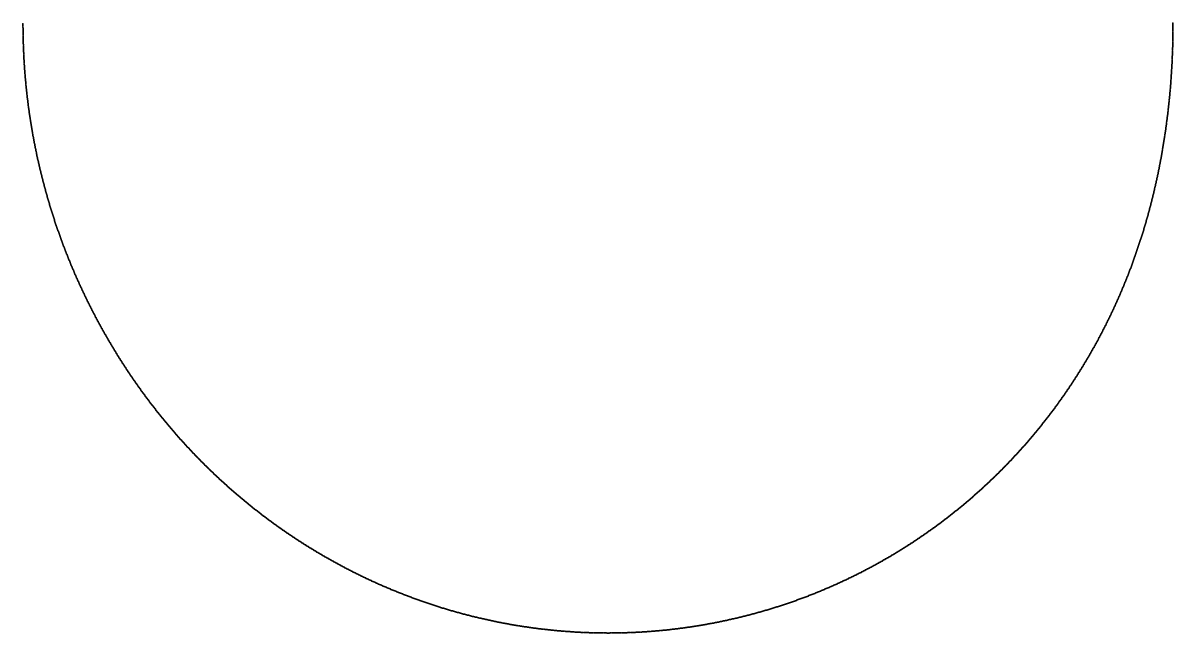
# Model space of a CAD drawing. Header units: metres. Extents: x -295 to 246, y -287 to 288.
# Drawn here: x -295 to 246, y -287 to 0 of the extents above; entities that cross this region are included whole.
import ezdxf

# ---------------------------------------------------------------- set-up
doc = ezdxf.new("R2010")
doc.units = ezdxf.units.M

msp = doc.modelspace()

# ---------------------------------------------------------------- linework, layer by layer
for p in [(-295.26, 0.02), (246.01, 0.44), (246.01, 0), (246.01, 0), (-295.26, -0.47), (-295.26, -0.96), (-295.26, -1.44), (-295.25, -1.93), (-295.25, -2.42), (-295.24, -2.91), (-295.24, -3.4), (-295.23, -3.89), (-295.23, -4.37), (-295.22, -4.86), (-295.21, -5.35), (245.98, -4.93), (245.99, -3.95), (245.99, -4.44), (246, -2.98), (246, -3.46), (246.01, -0.05), (246.01, -0.54), (246.01, -1.02), (246.01, -1.51), (246.01, -1.51), (246.01, -2), (246.01, -2.49), (-295.2, -5.84), (-295.19, -6.33), (-295.18, -6.81), (-295.17, -7.3), (-295.16, -7.79), (-295.14, -8.28), (-295.13, -8.77), (-295.11, -9.26), (-295.1, -9.74), (-295.08, -10.23), (-295.06, -10.72), (245.86, -10.79), (245.87, -10.3), (245.89, -9.81), (245.9, -9.32), (245.91, -8.83), (245.92, -8.35), (245.93, -7.86), (245.94, -7.37), (245.95, -6.88), (245.96, -6.39), (245.97, -5.91), (245.98, -5.42), (-295.05, -11.21), (-295.03, -11.69), (-295.01, -12.18), (-294.99, -12.67), (-294.97, -13.16), (-294.94, -13.65), (-294.92, -14.13), (-294.9, -14.62), (-294.87, -15.11), (-294.85, -15.6), (-294.82, -16.08), (245.66, -16.15), (245.68, -15.67), (245.7, -15.18), (245.72, -14.69), (245.74, -14.2), (245.76, -13.71), (245.78, -13.23), (245.8, -12.74), (245.81, -12.25), (245.83, -11.76), (245.84, -11.27), (-294.79, -16.57), (-294.77, -17.06), (-294.74, -17.55), (-294.71, -18.03), (-294.68, -18.52), (-294.65, -19.01), (-294.61, -19.5), (-294.58, -19.98), (-294.55, -20.47), (-294.51, -20.96), (-294.48, -21.44), (245.38, -21.52), (245.41, -21.03), (245.44, -20.54), (245.47, -20.05), (245.49, -19.57), (245.52, -19.08), (245.55, -18.59), (245.57, -18.1), (245.59, -17.62), (245.62, -17.13), (245.64, -16.64), (-294.44, -21.93), (-294.41, -22.42), (-294.37, -22.9), (-294.33, -23.39), (-294.29, -23.88), (-294.25, -24.36), (-294.21, -24.85), (-294.17, -25.34), (-294.13, -25.82), (-294.08, -26.31), (-294.04, -26.8), (245.03, -26.88), (245.06, -26.39), (245.1, -25.9), (245.13, -25.41), (245.17, -24.93), (245.2, -24.44), (245.23, -23.95), (245.26, -23.47), (245.29, -22.98), (245.33, -22.49), (245.36, -22), (-294, -27.28), (-293.95, -27.77), (-293.9, -28.25), (-293.86, -28.74), (-293.81, -29.23), (-293.76, -29.71), (-293.71, -30.2), (-293.66, -30.68), (-293.61, -31.17), (-293.56, -31.65), (-293.5, -32.14), (244.59, -32.23), (244.63, -31.74), (244.67, -31.26), (244.72, -30.77), (244.76, -30.28), (244.8, -29.8), (244.84, -29.31), (244.88, -28.82), (244.92, -28.34), (244.95, -27.85), (244.99, -27.36), (-293.45, -32.63), (-293.4, -33.11), (-293.34, -33.6), (-293.29, -34.08), (-293.23, -34.57), (-293.17, -35.05), (-293.11, -35.54), (-293.05, -36.02), (-292.99, -36.5), (-292.93, -36.99), (-292.87, -37.47), (244.07, -37.57), (244.12, -37.09), (244.17, -36.6), (244.22, -36.12), (244.27, -35.63), (244.31, -35.15), (244.36, -34.66), (244.41, -34.17), (244.45, -33.69), (244.5, -33.2), (244.54, -32.71), (-292.81, -37.96), (-292.75, -38.44), (-292.68, -38.93), (-292.62, -39.41), (-292.55, -39.89), (-292.48, -40.38), (-292.42, -40.86), (-292.35, -41.34), (-292.28, -41.83), (-292.21, -42.31), (-292.14, -42.79), (-292.07, -43.28), (243.46, -42.91), (243.52, -42.43), (243.58, -41.94), (243.64, -41.46), (243.69, -40.97), (243.75, -40.49), (243.8, -40), (243.86, -39.52), (243.91, -39.03), (243.96, -38.54), (244.02, -38.06), (-292, -43.76), (-291.93, -44.24), (-291.85, -44.73), (-291.78, -45.21), (-291.7, -45.69), (-291.63, -46.17), (-291.55, -46.65), (-291.47, -47.14), (-291.39, -47.62), (-291.31, -48.1), (-291.23, -48.58), (242.77, -48.24), (242.84, -47.75), (242.9, -47.27), (242.97, -46.78), (243.03, -46.3), (243.1, -45.82), (243.16, -45.33), (243.22, -44.85), (243.28, -44.36), (243.34, -43.88), (243.4, -43.39), (-291.15, -49.06), (-291.07, -49.55), (-290.99, -50.03), (-290.91, -50.51), (-290.82, -50.99), (-290.74, -51.47), (-290.65, -51.95), (-290.57, -52.43), (-290.48, -52.91), (-290.39, -53.39), (-290.3, -53.87), (241.92, -54.03), (242, -53.55), (242.07, -53.07), (242.15, -52.59), (242.22, -52.1), (242.29, -51.62), (242.36, -51.14), (242.43, -50.65), (242.5, -50.17), (242.57, -49.69), (242.64, -49.2), (242.71, -48.72), (-290.21, -54.35), (-290.12, -54.83), (-290.03, -55.31), (-289.94, -55.79), (-289.85, -56.27), (-289.75, -56.75), (-289.66, -57.23), (-289.56, -57.71), (-289.47, -58.19), (-289.37, -58.66), (-289.27, -59.14), (241.06, -59.33), (241.14, -58.85), (241.22, -58.37), (241.3, -57.89), (241.38, -57.41), (241.46, -56.93), (241.54, -56.44), (241.62, -55.96), (241.7, -55.48), (241.77, -55), (241.85, -54.52), (-289.18, -59.62), (-289.08, -60.1), (-288.98, -60.58), (-288.88, -61.05), (-288.78, -61.53), (-288.67, -62.01), (-288.57, -62.49), (-288.47, -62.96), (-288.36, -63.44), (-288.26, -63.92), (-288.15, -64.39), (-288.04, -64.87), (240.1, -64.62), (240.19, -64.14), (240.28, -63.66), (240.37, -63.18), (240.46, -62.7), (240.55, -62.22), (240.63, -61.74), (240.72, -61.26), (240.8, -60.78), (240.89, -60.3), (240.97, -59.81), (-287.94, -65.35), (-287.83, -65.82), (-287.72, -66.3), (-287.61, -66.77), (-287.5, -67.25), (-287.39, -67.73), (-287.27, -68.2), (-287.16, -68.68), (-287.05, -69.15), (-286.93, -69.62), (-286.82, -70.1), (238.96, -70.36), (239.06, -69.89), (239.16, -69.41), (239.25, -68.93), (239.35, -68.45), (239.45, -67.97), (239.54, -67.49), (239.64, -67.02), (239.73, -66.54), (239.82, -66.06), (239.92, -65.58), (240.01, -65.1), (-286.7, -70.57), (-286.58, -71.05), (-286.47, -71.52), (-286.35, -71.99), (-286.23, -72.47), (-286.11, -72.94), (-285.99, -73.41), (-285.86, -73.89), (-285.74, -74.36), (-285.62, -74.83), (-285.49, -75.3), (-285.37, -75.78), (237.82, -75.61), (237.93, -75.14), (238.03, -74.66), (238.14, -74.18), (238.24, -73.71), (238.35, -73.23), (238.45, -72.75), (238.55, -72.28), (238.66, -71.8), (238.76, -71.32), (238.86, -70.84), (-285.24, -76.25), (-285.12, -76.72), (-284.99, -77.19), (-284.86, -77.66), (-284.73, -78.13), (-284.6, -78.6), (-284.47, -79.07), (-284.34, -79.54), (-284.21, -80.01), (-284.08, -80.48), (-283.94, -80.95), (236.59, -80.84), (236.7, -80.37), (236.82, -79.89), (236.93, -79.42), (237.05, -78.94), (237.16, -78.47), (237.27, -77.99), (237.38, -77.52), (237.49, -77.04), (237.6, -76.57), (237.71, -76.09), (-283.81, -81.42), (-283.67, -81.89), (-283.54, -82.36), (-283.4, -82.83), (-283.27, -83.3), (-283.13, -83.77), (-282.99, -84.24), (-282.85, -84.7), (-282.71, -85.17), (-282.57, -85.64), (-282.42, -86.11), (-282.28, -86.57), (235.14, -86.52), (235.27, -86.05), (235.39, -85.57), (235.52, -85.1), (235.64, -84.63), (235.76, -84.16), (235.88, -83.68), (236, -83.21), (236.12, -82.74), (236.24, -82.26), (236.36, -81.79), (236.47, -81.32), (-282.14, -87.04), (-281.99, -87.51), (-281.85, -87.97), (-281.7, -88.44), (-281.56, -88.9), (-281.41, -89.37), (-281.26, -89.83), (-281.11, -90.3), (-280.96, -90.76), (-280.81, -91.23), (-280.66, -91.69), (233.72, -91.7), (233.86, -91.23), (233.99, -90.76), (234.12, -90.29), (234.25, -89.82), (234.38, -89.35), (234.51, -88.88), (234.64, -88.41), (234.77, -87.93), (234.89, -87.46), (235.02, -86.99), (-280.51, -92.16), (-280.36, -92.62), (-280.2, -93.08), (-280.05, -93.55), (-279.89, -94.01), (-279.74, -94.47), (-279.58, -94.93), (-279.42, -95.4), (-279.26, -95.86), (-279.11, -96.32), (-278.95, -96.78), (-278.79, -97.24), (232.07, -97.32), (232.21, -96.85), (232.35, -96.38), (232.49, -95.92), (232.63, -95.45), (232.77, -94.98), (232.91, -94.51), (233.05, -94.04), (233.18, -93.58), (233.32, -93.11), (233.46, -92.64), (233.59, -92.17), (-278.62, -97.7), (-278.46, -98.16), (-278.3, -98.63), (-278.14, -99.09), (-277.97, -99.54), (-277.81, -100), (-277.64, -100.46), (-277.48, -100.92), (-277.31, -101.38), (-277.14, -101.84), (-276.97, -102.3), (-276.8, -102.76), (230.45, -102.44), (230.6, -101.98), (230.75, -101.51), (230.9, -101.05), (231.05, -100.58), (231.2, -100.12), (231.35, -99.65), (231.49, -99.18), (231.64, -98.72), (231.78, -98.25), (231.92, -97.78), (-276.63, -103.21), (-276.46, -103.67), (-276.29, -104.13), (-276.12, -104.58), (-275.94, -105.04), (-275.77, -105.5), (-275.59, -105.95), (-275.42, -106.41), (-275.24, -106.86), (-275.06, -107.32), (-274.89, -107.77), (-274.71, -108.23), (228.58, -107.99), (228.74, -107.53), (228.9, -107.07), (229.06, -106.61), (229.22, -106.15), (229.37, -105.68), (229.53, -105.22), (229.69, -104.76), (229.84, -104.29), (230, -103.83), (230.15, -103.37), (230.3, -102.9), (-274.53, -108.68), (-274.35, -109.14), (-274.17, -109.59), (-273.99, -110.04), (-273.8, -110.5), (-273.62, -110.95), (-273.44, -111.4), (-273.25, -111.85), (-273.07, -112.3), (-272.88, -112.76), (-272.69, -113.21), (-272.51, -113.66), (226.6, -113.51), (226.77, -113.05), (226.94, -112.59), (227.11, -112.13), (227.27, -111.67), (227.44, -111.21), (227.6, -110.75), (227.77, -110.29), (227.93, -109.83), (228.1, -109.37), (228.26, -108.91), (228.42, -108.45), (-272.32, -114.11), (-272.13, -114.56), (-271.94, -115.01), (-271.75, -115.46), (-271.56, -115.91), (-271.37, -116.36), (-271.17, -116.8), (-270.98, -117.25), (-270.79, -117.7), (-270.59, -118.15), (-270.39, -118.6), (-270.2, -119.04), (224.5, -118.98), (224.68, -118.52), (224.86, -118.07), (225.04, -117.61), (225.21, -117.16), (225.39, -116.7), (225.56, -116.25), (225.74, -115.79), (225.91, -115.33), (226.09, -114.88), (226.26, -114.42), (226.43, -113.96), (-270, -119.49), (-269.8, -119.93), (-269.6, -120.38), (-269.4, -120.83), (-269.2, -121.27), (-269, -121.72), (-268.8, -122.16), (-268.6, -122.61), (-268.4, -123.05), (-268.19, -123.49), (-267.99, -123.94), (-267.78, -124.38), (222.29, -124.4), (222.48, -123.95), (222.67, -123.5), (222.85, -123.05), (223.04, -122.6), (223.23, -122.15), (223.41, -121.69), (223.59, -121.24), (223.78, -120.79), (223.96, -120.34), (224.14, -119.88), (224.32, -119.43), (-267.58, -124.82), (-267.37, -125.26), (-267.16, -125.71), (-266.95, -126.15), (-266.74, -126.59), (-266.53, -127.03), (-266.32, -127.47), (-266.11, -127.91), (-265.9, -128.35), (-265.69, -128.79), (-265.48, -129.23), (-265.26, -129.67), (219.97, -129.78), (220.17, -129.33), (220.36, -128.89), (220.56, -128.44), (220.76, -127.99), (220.95, -127.55), (221.14, -127.1), (221.34, -126.65), (221.53, -126.2), (221.72, -125.75), (221.91, -125.3), (222.1, -124.85), (-265.05, -130.11), (-264.83, -130.55), (-264.62, -130.98), (-264.4, -131.42), (-264.18, -131.86), (-263.96, -132.29), (-263.74, -132.73), (-263.52, -133.17), (-263.3, -133.6), (-263.08, -134.04), (-262.86, -134.47), (-262.64, -134.91), (217.53, -135.11), (217.74, -134.67), (217.95, -134.22), (218.15, -133.78), (218.36, -133.34), (218.56, -132.89), (218.76, -132.45), (218.97, -132.01), (219.17, -131.56), (219.37, -131.12), (219.57, -130.67), (219.77, -130.23), (-262.41, -135.34), (-262.19, -135.77), (-261.96, -136.21), (-261.74, -136.64), (-261.51, -137.07), (-261.29, -137.51), (-261.06, -137.94), (-260.83, -138.37), (-260.6, -138.8), (-260.37, -139.23), (-260.14, -139.66), (-259.91, -140.09), (-259.68, -140.52), (214.98, -140.38), (215.2, -139.95), (215.41, -139.51), (215.63, -139.07), (215.84, -138.63), (216.06, -138.19), (216.27, -137.75), (216.48, -137.31), (216.69, -136.87), (216.9, -136.43), (217.11, -135.99), (217.32, -135.55), (-259.44, -140.95), (-259.21, -141.38), (-258.98, -141.81), (-258.74, -142.24), (-258.51, -142.66), (-258.27, -143.09), (-258.03, -143.52), (-257.79, -143.94), (-257.56, -144.37), (-257.32, -144.8), (-257.08, -145.22), (-256.84, -145.65), (-256.6, -146.07), (212.09, -146.03), (212.32, -145.6), (212.55, -145.17), (212.77, -144.74), (213, -144.3), (213.22, -143.87), (213.44, -143.43), (213.66, -143), (213.89, -142.56), (214.11, -142.13), (214.33, -141.69), (214.55, -141.26), (214.76, -140.82), (-256.35, -146.49), (-256.11, -146.92), (-255.87, -147.34), (-255.62, -147.76), (-255.38, -148.19), (-255.13, -148.61), (-254.89, -149.03), (-254.64, -149.45), (-254.39, -149.87), (-254.15, -150.29), (-253.9, -150.71), (-253.65, -151.13), (-253.4, -151.55), (209.31, -151.19), (209.55, -150.76), (209.78, -150.34), (210.02, -149.91), (210.25, -149.48), (210.48, -149.05), (210.72, -148.62), (210.95, -148.19), (211.18, -147.76), (211.41, -147.33), (211.64, -146.9), (211.87, -146.47), (-253.15, -151.97), (-252.89, -152.39), (-252.64, -152.81), (-252.39, -153.22), (-252.13, -153.64), (-251.88, -154.06), (-251.63, -154.47), (-251.37, -154.89), (-251.11, -155.31), (-250.86, -155.72), (-250.6, -156.14), (-250.34, -156.55), (-250.08, -156.96), (206.17, -156.71), (206.42, -156.28), (206.66, -155.86), (206.91, -155.44), (207.15, -155.02), (207.39, -154.59), (207.64, -154.17), (207.88, -153.75), (208.12, -153.32), (208.36, -152.9), (208.6, -152.47), (208.84, -152.04), (209.07, -151.62), (-249.82, -157.38), (-249.56, -157.79), (-249.3, -158.2), (-249.04, -158.61), (-248.77, -159.03), (-248.51, -159.44), (-248.25, -159.85), (-247.98, -160.26), (-247.72, -160.67), (-247.45, -161.08), (-247.18, -161.49), (-246.92, -161.89), (-246.65, -162.3), (202.9, -162.15), (203.16, -161.73), (203.41, -161.31), (203.67, -160.9), (203.92, -160.48), (204.17, -160.06), (204.43, -159.65), (204.68, -159.23), (204.93, -158.81), (205.18, -158.39), (205.43, -157.97), (205.68, -157.55), (205.92, -157.13), (-246.38, -162.71), (-246.11, -163.12), (-245.84, -163.52), (-245.57, -163.93), (-245.3, -164.34), (-245.02, -164.74), (-244.75, -165.15), (-244.48, -165.55), (-244.2, -165.95), (-243.93, -166.36), (-243.65, -166.76), (-243.38, -167.16), (-243.1, -167.56), (199.51, -167.51), (199.77, -167.1), (200.04, -166.69), (200.3, -166.28), (200.56, -165.87), (200.83, -165.46), (201.09, -165.04), (201.35, -164.63), (201.61, -164.22), (201.87, -163.81), (202.13, -163.39), (202.39, -162.98), (202.65, -162.56), (-242.82, -167.97), (-242.54, -168.37), (-242.26, -168.77), (-241.98, -169.17), (-241.7, -169.57), (-241.42, -169.97), (-241.14, -170.36), (-240.86, -170.76), (-240.57, -171.16), (-240.29, -171.56), (-240, -171.95), (-239.72, -172.35), (-239.43, -172.74), (-239.15, -173.14), (195.71, -173.19), (195.98, -172.79), (196.26, -172.39), (196.53, -171.98), (196.81, -171.58), (197.08, -171.17), (197.35, -170.77), (197.63, -170.36), (197.9, -169.96), (198.17, -169.55), (198.44, -169.14), (198.7, -168.73), (198.97, -168.33), (199.24, -167.92), (-238.86, -173.53), (-238.57, -173.93), (-238.28, -174.32), (-237.99, -174.72), (-237.7, -175.11), (-237.41, -175.5), (-237.12, -175.89), (-236.83, -176.28), (-236.53, -176.67), (-236.24, -177.06), (-235.95, -177.45), (-235.65, -177.84), (-235.36, -178.23), (192.05, -178.38), (192.34, -177.98), (192.62, -177.59), (192.91, -177.19), (193.19, -176.79), (193.47, -176.39), (193.75, -176), (194.04, -175.6), (194.32, -175.2), (194.6, -174.8), (194.88, -174.4), (195.15, -174), (195.43, -173.59), (-235.06, -178.62), (-234.76, -179.01), (-234.47, -179.4), (-234.17, -179.78), (-233.87, -180.17), (-233.57, -180.55), (-233.27, -180.94), (-232.97, -181.32), (-232.67, -181.71), (-232.36, -182.09), (-232.06, -182.47), (-231.76, -182.86), (-231.45, -183.24), (-231.15, -183.62), (-230.84, -184), (187.98, -183.87), (188.27, -183.48), (188.57, -183.09), (188.86, -182.7), (189.15, -182.31), (189.45, -181.92), (189.74, -181.53), (190.03, -181.14), (190.32, -180.74), (190.61, -180.35), (190.9, -179.96), (191.19, -179.56), (191.48, -179.17), (191.76, -178.77), (-230.54, -184.38), (-230.23, -184.76), (-229.92, -185.14), (-229.61, -185.52), (-229.31, -185.9), (-229, -186.27), (-228.69, -186.65), (-228.38, -187.03), (-228.06, -187.4), (-227.75, -187.78), (-227.44, -188.15), (-227.13, -188.53), (-226.81, -188.9), (-226.5, -189.28), (183.76, -189.25), (184.07, -188.87), (184.37, -188.48), (184.67, -188.1), (184.98, -187.72), (185.28, -187.34), (185.58, -186.95), (185.88, -186.57), (186.19, -186.19), (186.49, -185.8), (186.79, -185.41), (187.08, -185.03), (187.38, -184.64), (187.68, -184.25), (-226.18, -189.65), (-225.87, -190.02), (-225.55, -190.39), (-225.23, -190.76), (-224.92, -191.14), (-224.6, -191.51), (-224.28, -191.87), (-223.96, -192.24), (-223.64, -192.61), (-223.32, -192.98), (-223, -193.35), (-222.67, -193.71), (-222.35, -194.08), (-222.03, -194.45), (-221.7, -194.81), (179.4, -194.52), (179.72, -194.14), (180.04, -193.77), (180.35, -193.4), (180.66, -193.02), (180.98, -192.65), (181.29, -192.27), (181.6, -191.9), (181.91, -191.52), (182.22, -191.14), (182.53, -190.76), (182.84, -190.39), (183.15, -190.01), (183.45, -189.63), (-221.38, -195.18), (-221.05, -195.54), (-220.73, -195.9), (-220.4, -196.27), (-220.07, -196.63), (-219.74, -196.99), (-219.42, -197.35), (-219.09, -197.71), (-218.76, -198.07), (-218.43, -198.43), (-218.09, -198.79), (-217.76, -199.15), (-217.43, -199.51), (-217.1, -199.86), (-216.76, -200.22), (174.59, -200.03), (174.91, -199.67), (175.24, -199.3), (175.56, -198.94), (175.89, -198.57), (176.21, -198.21), (176.53, -197.84), (176.86, -197.47), (177.18, -197.11), (177.5, -196.74), (177.82, -196.37), (178.14, -196), (178.45, -195.63), (178.77, -195.26), (179.09, -194.89), (-216.43, -200.57), (-216.09, -200.93), (-215.76, -201.28), (-215.42, -201.64), (-215.09, -201.99), (-214.75, -202.35), (-214.41, -202.7), (-214.07, -203.05), (-213.73, -203.4), (-213.39, -203.75), (-213.05, -204.1), (-212.71, -204.45), (-212.37, -204.8), (-212.03, -205.15), (-211.69, -205.5), (169.62, -205.41), (169.96, -205.06), (170.29, -204.7), (170.63, -204.35), (170.96, -203.99), (171.29, -203.63), (171.63, -203.28), (171.96, -202.92), (172.29, -202.56), (172.62, -202.2), (172.95, -201.84), (173.28, -201.48), (173.61, -201.12), (173.94, -200.76), (174.26, -200.4), (-211.34, -205.84), (-211, -206.19), (-210.65, -206.54), (-210.31, -206.88), (-209.96, -207.23), (-209.62, -207.57), (-209.27, -207.91), (-208.92, -208.26), (-208.57, -208.6), (-208.23, -208.94), (-207.88, -209.28), (-207.53, -209.62), (-207.18, -209.96), (-206.82, -210.3), (-206.47, -210.64), (-206.12, -210.98), (164.16, -211), (164.5, -210.65), (164.85, -210.31), (165.2, -209.96), (165.54, -209.62), (165.88, -209.27), (166.23, -208.92), (166.57, -208.57), (166.91, -208.23), (167.25, -207.88), (167.59, -207.53), (167.93, -207.18), (168.27, -206.82), (168.61, -206.47), (168.95, -206.12), (169.28, -205.77), (-205.77, -211.31), (-205.41, -211.65), (-205.06, -211.99), (-204.7, -212.32), (-204.35, -212.66), (-203.99, -212.99), (-203.64, -213.32), (-203.28, -213.66), (-202.92, -213.99), (-202.56, -214.32), (-202.2, -214.65), (-201.85, -214.98), (-201.49, -215.31), (-201.12, -215.64), (-200.76, -215.97), (-200.4, -216.3), (158.53, -216.41), (158.89, -216.08), (159.24, -215.75), (159.6, -215.41), (159.95, -215.08), (160.31, -214.74), (160.66, -214.4), (161.01, -214.06), (161.36, -213.73), (161.72, -213.39), (162.07, -213.05), (162.42, -212.71), (162.77, -212.37), (163.12, -212.03), (163.46, -211.68), (163.81, -211.34), (-200.04, -216.63), (-199.68, -216.95), (-199.31, -217.28), (-198.95, -217.6), (-198.58, -217.93), (-198.22, -218.25), (-197.85, -218.58), (-197.49, -218.9), (-197.12, -219.22), (-196.75, -219.54), (-196.39, -219.86), (-196.02, -220.18), (-195.65, -220.5), (-195.28, -220.82), (-194.91, -221.14), (-194.54, -221.46), (-194.17, -221.78), (152.74, -221.66), (153.11, -221.34), (153.48, -221.02), (153.84, -220.69), (154.2, -220.37), (154.57, -220.04), (154.93, -219.71), (155.29, -219.39), (155.66, -219.06), (156.02, -218.73), (156.38, -218.4), (156.74, -218.07), (157.1, -217.74), (157.46, -217.41), (157.82, -217.08), (158.17, -216.75), (-193.79, -222.09), (-193.42, -222.41), (-193.05, -222.72), (-192.67, -223.04), (-192.3, -223.35), (-191.93, -223.66), (-191.55, -223.98), (-191.17, -224.29), (-190.8, -224.6), (-190.42, -224.91), (-190.04, -225.22), (-189.67, -225.53), (-189.29, -225.84), (-188.91, -226.14), (-188.53, -226.45), (-188.15, -226.76), (-187.77, -227.06), (146.43, -227.04), (146.8, -226.73), (147.18, -226.42), (147.55, -226.11), (147.93, -225.8), (148.3, -225.48), (148.67, -225.17), (149.05, -224.85), (149.42, -224.54), (149.79, -224.22), (150.16, -223.9), (150.53, -223.58), (150.9, -223.27), (151.27, -222.95), (151.64, -222.63), (152.01, -222.31), (152.38, -221.98), (-187.39, -227.37), (-187.01, -227.67), (-186.62, -227.98), (-186.24, -228.28), (-185.86, -228.58), (-185.47, -228.88), (-185.09, -229.18), (-184.7, -229.48), (-184.32, -229.78), (-183.93, -230.08), (-183.55, -230.38), (-183.16, -230.68), (-182.77, -230.98), (-182.38, -231.27), (-181.99, -231.57), (-181.6, -231.86), (-181.21, -232.16), (-180.82, -232.45), (-180.43, -232.74), (139.55, -232.52), (139.94, -232.22), (140.33, -231.92), (140.71, -231.62), (141.1, -231.32), (141.48, -231.02), (141.86, -230.72), (142.25, -230.42), (142.63, -230.12), (143.01, -229.81), (143.39, -229.51), (143.77, -229.2), (144.16, -228.9), (144.54, -228.59), (144.91, -228.28), (145.29, -227.97), (145.67, -227.66), (146.05, -227.35), (-180.04, -233.03), (-179.65, -233.33), (-179.26, -233.62), (-178.87, -233.91), (-178.47, -234.2), (-178.08, -234.48), (-177.68, -234.77), (-177.29, -235.06), (-176.89, -235.35), (-176.5, -235.63), (-176.1, -235.92), (-175.71, -236.2), (-175.31, -236.49), (-174.91, -236.77), (-174.51, -237.05), (-174.11, -237.33), (-173.71, -237.61), (-173.31, -237.89), (132.1, -238.05), (132.5, -237.76), (132.9, -237.48), (133.29, -237.19), (133.69, -236.91), (134.08, -236.62), (134.48, -236.33), (134.87, -236.04), (135.26, -235.75), (135.66, -235.46), (136.05, -235.17), (136.44, -234.88), (136.83, -234.59), (137.22, -234.29), (137.61, -234), (138, -233.71), (138.39, -233.41), (138.78, -233.11), (139.17, -232.82), (-172.91, -238.17), (-172.51, -238.45), (-172.11, -238.73), (-171.71, -239.01), (-171.31, -239.28), (-170.9, -239.56), (-170.5, -239.83), (-170.1, -240.11), (-169.69, -240.38), (-169.29, -240.65), (-168.88, -240.93), (-168.48, -241.2), (-168.07, -241.47), (-167.66, -241.74), (-167.26, -242.01), (-166.85, -242.28), (-166.44, -242.55), (-166.03, -242.81), (-165.62, -243.08), (-165.21, -243.34), (124.46, -243.3), (124.87, -243.03), (125.27, -242.76), (125.68, -242.49), (126.08, -242.22), (126.49, -241.95), (126.89, -241.67), (127.3, -241.4), (127.7, -241.12), (128.1, -240.85), (128.51, -240.57), (128.91, -240.29), (129.31, -240.02), (129.71, -239.74), (130.11, -239.46), (130.51, -239.18), (130.91, -238.9), (131.31, -238.61), (131.71, -238.33), (-164.8, -243.61), (-164.39, -243.87), (-163.98, -244.14), (-163.57, -244.4), (-163.16, -244.66), (-162.75, -244.92), (-162.33, -245.18), (-161.92, -245.44), (-161.51, -245.7), (-161.09, -245.96), (-160.68, -246.22), (-160.26, -246.48), (-159.85, -246.73), (-159.43, -246.99), (-159.01, -247.24), (-158.6, -247.5), (-158.18, -247.75), (-157.76, -248), (-157.34, -248.25), (-156.92, -248.5), (-156.5, -248.75), (115.8, -248.79), (116.22, -248.54), (116.64, -248.29), (117.05, -248.03), (117.47, -247.77), (117.88, -247.52), (118.3, -247.26), (118.71, -247), (119.13, -246.74), (119.54, -246.48), (119.95, -246.22), (120.36, -245.96), (120.78, -245.7), (121.19, -245.44), (121.6, -245.17), (122.01, -244.91), (122.42, -244.64), (122.83, -244.38), (123.24, -244.11), (123.65, -243.84), (124.05, -243.57), (-156.08, -249), (-155.66, -249.25), (-155.24, -249.5), (-154.82, -249.75), (-154.4, -249.99), (-153.98, -250.24), (-153.56, -250.48), (-153.13, -250.73), (-152.71, -250.97), (-152.29, -251.21), (-151.86, -251.46), (-151.44, -251.7), (-151.01, -251.94), (-150.59, -252.18), (-150.16, -252.42), (-149.73, -252.65), (-149.31, -252.89), (-148.88, -253.13), (-148.45, -253.36), (-148.03, -253.6), (-147.6, -253.83), (-147.17, -254.07), (-146.74, -254.3), (106.51, -254.18), (106.93, -253.94), (107.36, -253.7), (107.79, -253.46), (108.21, -253.23), (108.64, -252.99), (109.06, -252.75), (109.49, -252.51), (109.91, -252.26), (110.34, -252.02), (110.76, -251.78), (111.18, -251.53), (111.6, -251.29), (112.03, -251.04), (112.45, -250.8), (112.87, -250.55), (113.29, -250.3), (113.71, -250.05), (114.13, -249.8), (114.55, -249.55), (114.97, -249.3), (115.38, -249.05), (-146.31, -254.53), (-145.88, -254.76), (-145.45, -254.99), (-145.02, -255.22), (-144.59, -255.45), (-144.15, -255.68), (-143.72, -255.91), (-143.29, -256.13), (-142.86, -256.36), (-142.42, -256.58), (-141.99, -256.81), (-141.56, -257.03), (-141.12, -257.25), (-140.69, -257.47), (-140.25, -257.69), (-139.82, -257.92), (-139.38, -258.13), (-138.94, -258.35), (-138.51, -258.57), (-138.07, -258.79), (-137.63, -259), (-137.19, -259.22), (-136.75, -259.43), (-136.31, -259.65), (96.12, -259.6), (96.56, -259.39), (97, -259.17), (97.43, -258.95), (97.87, -258.73), (98.31, -258.51), (98.74, -258.29), (99.18, -258.07), (99.61, -257.85), (100.05, -257.62), (100.48, -257.4), (100.91, -257.17), (101.35, -256.95), (101.78, -256.72), (102.21, -256.49), (102.64, -256.27), (103.07, -256.04), (103.5, -255.81), (103.93, -255.58), (104.36, -255.35), (104.79, -255.11), (105.22, -254.88), (105.65, -254.65), (106.08, -254.41), (-135.88, -259.86), (-135.44, -260.07), (-135, -260.28), (-134.56, -260.5), (-134.11, -260.71), (-133.67, -260.91), (-133.23, -261.12), (-132.79, -261.33), (-132.35, -261.54), (-131.9, -261.74), (-131.46, -261.95), (-131.02, -262.15), (-130.57, -262.36), (-130.13, -262.56), (-129.69, -262.76), (-129.24, -262.96), (-128.8, -263.16), (-128.35, -263.36), (-127.9, -263.56), (-127.46, -263.76), (-127.01, -263.96), (-126.56, -264.15), (-126.12, -264.35), (-125.67, -264.54), (-125.22, -264.74), (-124.77, -264.93), (-124.32, -265.12), (84.16, -265.14), (84.61, -264.95), (85.06, -264.76), (85.51, -264.56), (85.95, -264.36), (86.4, -264.16), (86.85, -263.97), (87.29, -263.77), (87.74, -263.57), (88.18, -263.37), (88.63, -263.16), (89.07, -262.96), (89.51, -262.76), (89.96, -262.55), (90.4, -262.35), (90.84, -262.14), (91.28, -261.94), (91.73, -261.73), (92.17, -261.52), (92.61, -261.31), (93.05, -261.1), (93.49, -260.89), (93.93, -260.68), (94.37, -260.46), (94.81, -260.25), (95.25, -260.04), (95.69, -259.82), (-123.87, -265.31), (-123.42, -265.5), (-122.97, -265.69), (-122.52, -265.88), (-122.07, -266.07), (-121.62, -266.26), (-121.17, -266.44), (-120.72, -266.63), (-120.27, -266.81), (-119.82, -267), (-119.36, -267.18), (-118.91, -267.36), (-118.46, -267.54), (-118, -267.73), (-117.55, -267.91), (-117.1, -268.08), (-116.64, -268.26), (-116.19, -268.44), (-115.73, -268.62), (-115.28, -268.79), (-114.82, -268.97), (-114.36, -269.14), (-113.91, -269.32), (-113.45, -269.49), (-112.99, -269.66), (-112.54, -269.83), (-112.08, -270), (-111.62, -270.17), (-111.16, -270.34), (-110.7, -270.51), (70.56, -270.58), (71.02, -270.41), (71.48, -270.24), (71.94, -270.07), (72.39, -269.9), (72.85, -269.73), (73.31, -269.56), (73.76, -269.38), (74.22, -269.21), (74.68, -269.03), (75.13, -268.85), (75.59, -268.68), (76.04, -268.5), (76.49, -268.32), (76.95, -268.14), (77.4, -267.96), (77.86, -267.78), (78.31, -267.59), (78.76, -267.41), (79.21, -267.23), (79.66, -267.04), (80.12, -266.86), (80.57, -266.67), (81.02, -266.48), (81.47, -266.29), (81.92, -266.1), (82.37, -265.91), (82.82, -265.72), (83.27, -265.53), (83.71, -265.34), (-110.24, -270.67), (-109.79, -270.84), (-109.33, -271), (-108.87, -271.17), (-108.41, -271.33), (-107.95, -271.49), (-107.49, -271.66), (-107.02, -271.82), (-106.56, -271.98), (-106.1, -272.14), (-105.64, -272.29), (-105.18, -272.45), (-104.71, -272.61), (-104.25, -272.76), (-103.79, -272.92), (-103.33, -273.07), (-102.86, -273.23), (-102.4, -273.38), (-101.93, -273.53), (-101.47, -273.68), (-101.01, -273.83), (-100.54, -273.98), (-100.07, -274.13), (-99.61, -274.27), (-99.14, -274.42), (-98.68, -274.57), (-98.21, -274.71), (-97.74, -274.86), (-97.28, -275), (-96.81, -275.14), (-96.34, -275.28), (-95.88, -275.42), (-95.41, -275.56), (-94.94, -275.7), (-94.47, -275.84), (-94, -275.98), (54.34, -275.95), (54.81, -275.81), (55.28, -275.67), (55.75, -275.53), (56.21, -275.39), (56.68, -275.25), (57.15, -275.1), (57.61, -274.96), (58.08, -274.81), (58.55, -274.67), (59.01, -274.52), (59.48, -274.37), (59.94, -274.23), (60.41, -274.08), (60.87, -273.93), (61.34, -273.78), (61.8, -273.63), (62.27, -273.47), (62.73, -273.32), (63.19, -273.17), (63.66, -273.01), (64.12, -272.85), (64.58, -272.7), (65.04, -272.54), (65.5, -272.38), (65.97, -272.22), (66.43, -272.06), (66.89, -271.9), (67.35, -271.74), (67.81, -271.58), (68.27, -271.41), (68.73, -271.25), (69.19, -271.08), (69.65, -270.92), (70.11, -270.75), (-93.53, -276.11), (-93.07, -276.25), (-92.6, -276.38), (-92.13, -276.52), (-91.66, -276.65), (-91.19, -276.78), (-90.72, -276.91), (-90.25, -277.04), (-89.78, -277.17), (-89.3, -277.3), (-88.83, -277.43), (-88.36, -277.56), (-87.89, -277.68), (-87.42, -277.81), (-86.95, -277.93), (-86.47, -278.05), (-86, -278.18), (-85.53, -278.3), (-85.05, -278.42), (-84.58, -278.54), (-84.11, -278.66), (-83.63, -278.78), (-83.16, -278.89), (-82.69, -279.01), (-82.21, -279.12), (-81.74, -279.24), (-81.26, -279.35), (-80.79, -279.47), (-80.31, -279.58), (-79.84, -279.69), (-79.36, -279.8), (-78.89, -279.91), (-78.41, -280.02), (-77.93, -280.13), (-77.46, -280.23), (-76.98, -280.34), (-76.5, -280.44), (-76.03, -280.55), (-75.55, -280.65), (-75.07, -280.76), (-74.59, -280.86), (-74.12, -280.96), (-73.64, -281.06), (-73.16, -281.16), (-72.68, -281.25), (-72.2, -281.35), (-71.73, -281.45), (32.08, -281.46), (32.55, -281.36), (33.03, -281.26), (33.51, -281.16), (33.99, -281.06), (34.47, -280.96), (34.94, -280.86), (35.42, -280.76), (35.9, -280.66), (36.38, -280.55), (36.85, -280.45), (37.33, -280.34), (37.81, -280.24), (38.28, -280.13), (38.76, -280.02), (39.23, -279.91), (39.71, -279.8), (40.18, -279.69), (40.66, -279.58), (41.13, -279.47), (41.61, -279.35), (42.08, -279.24), (42.56, -279.12), (43.03, -279), (43.51, -278.89), (43.98, -278.77), (44.45, -278.65), (44.93, -278.53), (45.4, -278.41), (45.87, -278.29), (46.35, -278.17), (46.82, -278.04), (47.29, -277.92), (47.76, -277.79), (48.23, -277.67), (48.71, -277.54), (49.18, -277.41), (49.65, -277.28), (50.12, -277.15), (50.59, -277.02), (51.06, -276.89), (51.53, -276.76), (52, -276.63), (52.47, -276.49), (52.94, -276.36), (53.41, -276.22), (53.87, -276.08), (-71.25, -281.54), (-70.77, -281.64), (-70.29, -281.73), (-69.81, -281.83), (-69.33, -281.92), (-68.85, -282.01), (-68.37, -282.1), (-67.89, -282.19), (-67.41, -282.28), (-66.93, -282.36), (-66.45, -282.45), (-65.97, -282.54), (-65.49, -282.62), (-65.01, -282.7), (-64.53, -282.79), (-64.04, -282.87), (-63.56, -282.95), (-63.08, -283.03), (-62.6, -283.11), (-62.12, -283.19), (-61.64, -283.27), (-61.15, -283.34), (-60.67, -283.42), (-60.19, -283.5), (-59.71, -283.57), (-59.22, -283.64), (-58.74, -283.72), (-58.26, -283.79), (-57.77, -283.86), (-57.29, -283.93), (-56.81, -284), (-56.32, -284.07), (-55.84, -284.13), (-55.36, -284.2), (-54.87, -284.27), (-54.39, -284.33), (-53.91, -284.39), (-53.42, -284.46), (-52.94, -284.52), (-52.45, -284.58), (-51.97, -284.64), (-51.48, -284.7), (-51, -284.76), (-50.51, -284.81), (-50.03, -284.87), (-49.54, -284.93), (-49.06, -284.98), (-48.57, -285.03), (-48.09, -285.09), (-47.6, -285.14), (-47.12, -285.19), (-46.63, -285.24), (-46.15, -285.29), (-45.66, -285.34), (-45.17, -285.39), (-44.69, -285.43), (-44.2, -285.48), (-43.72, -285.52), (-43.23, -285.57), (-42.74, -285.61), (-42.26, -285.65), (-41.77, -285.69), (-41.28, -285.73), (-40.8, -285.77), (-40.31, -285.81), (-39.82, -285.85), (-39.34, -285.89), (-38.85, -285.92), (-38.36, -285.96), (-37.88, -285.99), (-37.39, -286.02), (-36.9, -286.06), (-36.41, -286.09), (-35.93, -286.12), (-35.44, -286.15), (-34.95, -286.18), (-34.46, -286.2), (-33.98, -286.23), (-33.49, -286.26), (-33, -286.28), (-32.51, -286.31), (-32.03, -286.33), (-31.54, -286.35), (-31.05, -286.37), (-30.56, -286.39), (-30.08, -286.41), (-29.59, -286.43), (-29.1, -286.45), (-28.61, -286.47), (-28.12, -286.48), (-27.64, -286.5), (-27.15, -286.51), (-26.66, -286.52), (-26.17, -286.54), (-25.68, -286.55), (-25.2, -286.56), (-24.71, -286.57), (-24.22, -286.58), (-23.73, -286.59), (-23.24, -286.59), (-22.75, -286.6), (-22.27, -286.6), (-21.78, -286.61), (-21.29, -286.61), (-20.8, -286.61), (-20.31, -286.62), (-19.82, -286.62), (-19.34, -286.62), (-18.85, -286.61), (-18.36, -286.61), (-17.87, -286.61), (-17.38, -286.61), (-16.9, -286.6), (-16.41, -286.6), (-15.92, -286.59), (-15.43, -286.58), (-14.94, -286.57), (-14.45, -286.56), (-13.97, -286.55), (-13.48, -286.54), (-12.99, -286.53), (-12.5, -286.52), (-12.01, -286.5), (-11.53, -286.49), (-11.04, -286.47), (-10.55, -286.46), (-10.06, -286.44), (-9.57, -286.42), (-9.09, -286.4), (-8.6, -286.38), (-8.11, -286.36), (-7.62, -286.34), (-7.14, -286.32), (-6.65, -286.29), (-6.16, -286.27), (-5.67, -286.24), (-5.18, -286.21), (-4.7, -286.19), (-4.21, -286.16), (-3.72, -286.13), (-3.24, -286.1), (-2.75, -286.07), (-2.26, -286.04), (-1.77, -286), (-1.29, -285.97), (-0.8, -285.94), (-0.31, -285.9), (0.17, -285.86), (0.66, -285.83), (1.15, -285.79), (1.63, -285.75), (2.12, -285.71), (2.61, -285.67), (3.09, -285.63), (3.58, -285.58), (4.07, -285.54), (4.55, -285.49), (5.04, -285.45), (5.52, -285.4), (6.01, -285.35), (6.5, -285.31), (6.98, -285.26), (7.47, -285.21), (7.95, -285.16), (8.44, -285.1), (8.92, -285.05), (9.41, -285), (9.89, -284.94), (10.38, -284.89), (10.86, -284.83), (11.35, -284.77), (11.83, -284.72), (12.32, -284.66), (12.8, -284.6), (13.29, -284.54), (13.77, -284.47), (14.26, -284.41), (14.74, -284.35), (15.22, -284.28), (15.71, -284.22), (16.19, -284.15), (16.68, -284.08), (17.16, -284.02), (17.64, -283.95), (18.13, -283.88), (18.61, -283.81), (19.09, -283.73), (19.57, -283.66), (20.06, -283.59), (20.54, -283.51), (21.02, -283.44), (21.5, -283.36), (21.99, -283.29), (22.47, -283.21), (22.95, -283.13), (23.43, -283.05), (23.91, -282.97), (24.4, -282.89), (24.88, -282.8), (25.36, -282.72), (25.84, -282.64), (26.32, -282.55), (26.8, -282.46), (27.28, -282.38), (27.76, -282.29), (28.24, -282.2), (28.72, -282.11), (29.2, -282.02), (29.68, -281.93), (30.16, -281.84), (30.64, -281.74), (31.12, -281.65), (31.6, -281.55)]:
    msp.add_point(p)

doc.saveas('drawing.dxf')
